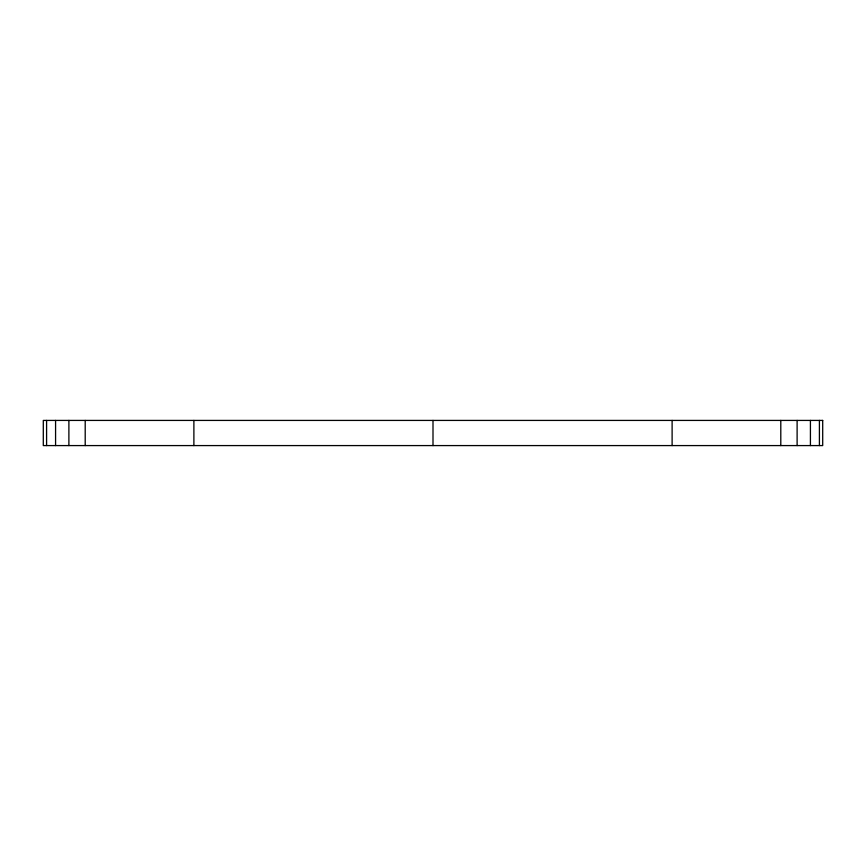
<?xml version="1.0" encoding="UTF-8"?>
<svg xmlns="http://www.w3.org/2000/svg" width="866" height="866" viewBox="0 0 866 866"><rect width="100%" height="100%" fill="white"/><g stroke="black" fill="none" stroke-linecap="round" stroke-linejoin="round"><path stroke-width="1.3" d="M819.409 420.421L819.409 445.579M810.424 420.421L810.424 445.579M797.11 420.421L797.11 445.579M780.796 420.421L780.796 445.579M672.113 420.421L672.113 445.579M433 420.421L433 445.579M193.887 420.421L193.887 445.579M85.204 420.421L85.204 445.579M68.89 420.421L68.89 445.579M55.576 420.421L55.576 445.579M46.591 420.421L46.591 445.579M822.7 420.421L43.3 420.421L43.3 445.579L822.7 445.579L822.7 420.421"/></g></svg>
